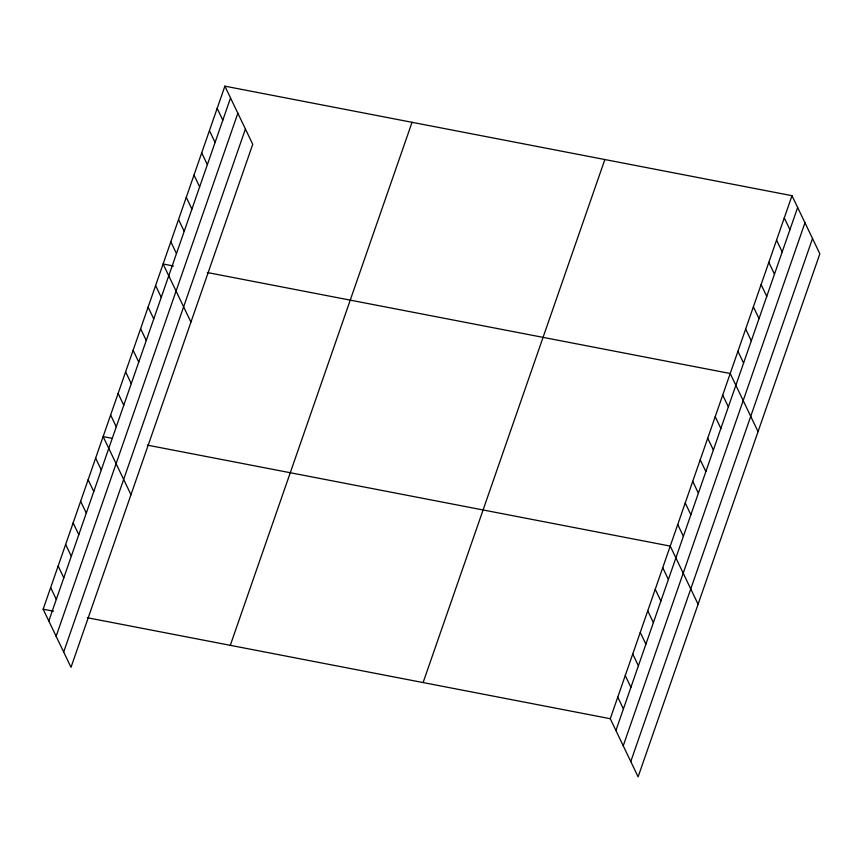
<?xml version="1.0" encoding="UTF-8"?>
<svg xmlns="http://www.w3.org/2000/svg" width="863" height="863" viewBox="0 0 863 863"><rect width="100%" height="100%" fill="white"/><g stroke="black" fill="none" stroke-linecap="round" stroke-linejoin="round"><path stroke-width="1.29" d="M224.887 86.16L252.74 144.294L71.003 667.315L43.15 609.192L224.887 86.16L791.997 195.685L819.85 253.808L638.113 776.84L610.26 718.706L791.997 195.685M48.803 620.982L230.54 97.961M56.127 636.279L237.864 113.247M63.679 652.029L245.416 128.997M230.292 645.33L412.039 122.309M423.107 682.568L604.855 159.536M615.912 730.497L797.649 207.476M623.237 745.794L804.974 222.762M630.777 761.544L812.525 238.512M173.495 265.998L163.096 263.992L190.95 322.126M207.282 272.525L730.206 373.506L758.059 431.64M112.222 438.35L103.129 436.592L130.971 494.726M147.314 445.125L670.238 546.106L698.081 604.24M43.15 609.192L53.549 611.198M87.336 617.725L610.26 718.706M784.273 217.908L789.925 229.698M776.549 240.141L782.202 251.931M768.825 262.363L774.478 274.154M761.101 284.596L766.754 296.387M753.377 306.829L759.03 318.62M745.654 329.051L751.306 340.842M737.93 351.284L743.582 363.075M722.709 395.081L728.361 406.872M715.211 416.656L720.864 428.447M707.714 438.231L713.367 450.022M700.217 459.806L705.869 471.597M692.719 481.381L698.372 493.172M685.222 502.956L690.875 514.747M677.725 524.531L683.377 536.322M662.741 567.681L668.383 579.472M655.244 589.256L660.885 601.047M647.746 610.831L653.388 622.622M640.249 632.406L645.891 644.197M632.752 653.981L638.393 665.772M625.254 675.556L630.907 687.347M617.757 697.131L623.41 708.922M217.163 108.393L222.816 120.184M209.439 130.626L215.092 142.417M201.715 152.848L207.368 164.639M193.992 175.081L199.644 186.872M186.268 197.303L191.92 209.105M178.544 219.536L184.197 231.327M170.82 241.769L176.473 253.56M155.599 285.567L161.252 297.357M148.102 307.142L153.754 318.932M140.604 328.717L146.257 340.507M133.118 350.292L138.76 362.082M125.62 371.867L131.262 383.657M118.123 393.442L123.765 405.232M110.626 415.017L116.268 426.807M95.631 458.167L101.273 469.957M88.134 479.742L93.787 491.532M80.637 501.317L86.289 513.107M73.139 522.892L78.792 534.682M65.642 544.467L71.295 556.257M58.145 566.042L63.797 577.832M50.647 587.617L56.3 599.407"/></g></svg>
